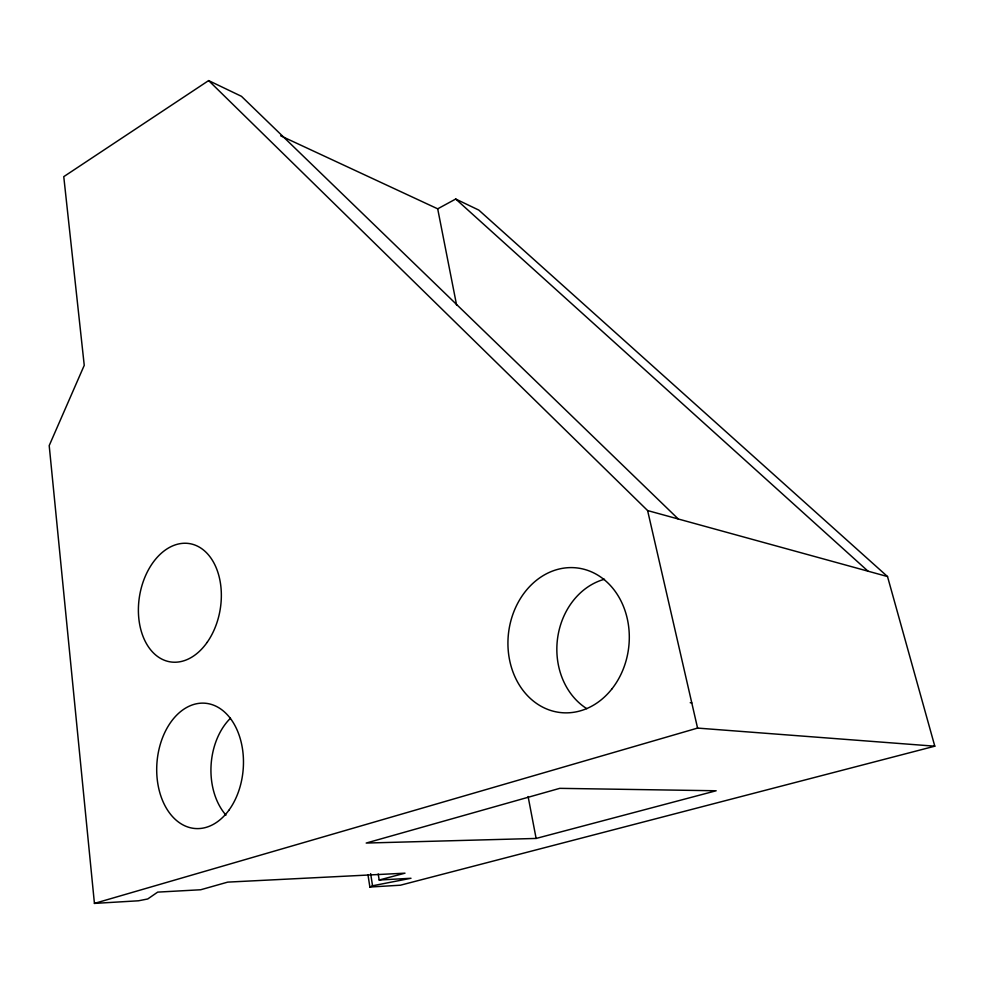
<?xml version="1.0" encoding="UTF-8"?>
<svg xmlns="http://www.w3.org/2000/svg" width="984" height="984" viewBox="0 0 984 984"><rect width="100%" height="100%" fill="white"/><g stroke="black" fill="none" stroke-linecap="round" stroke-linejoin="round"><path stroke-width="1.48" d="M678.259 518.974L241.461 96.321L208.633 80.59L63.763 176.653L84.243 365.347L49.2 445.604L94.427 903.41L138.473 900.791L147.735 898.97L157.674 892.119L200.699 889.757L227.722 882.119L405.002 873.177L379.172 880.016L378.213 873.964M280.686 135.817L437.696 208.829L455.715 199.026L478.79 210.084L887.519 576.55L934.8 746.192L400.414 885.206L369.873 887.039L367.991 874.911M369.873 887.039L372.542 885.784L410.992 878.269L379.172 880.016M94.427 903.41L697.57 728.086L934.8 746.192M536.12 838.442L716.168 790.767L559.748 788.344L366.196 843.054L536.12 838.442L528.101 796.523M690.227 702.724L691.789 702.884M208.633 80.59L647.607 510.561L887.519 576.55M455.715 199.026L868.06 571.2M647.607 510.561L697.57 728.086M437.696 208.829L456.65 305.335M370.648 873.644L372.542 885.784M586.808 708.677A69.778 59.286 -84.3 0 1 557.596 638.198A69.778 59.286 -84.3 0 1 604.508 579.232M225.963 815.109A60.602 42.915 -86 0 1 230.477 718.222M228.78 810.373A62.853 43.247 -85.5 0 0 213.946 705.319A62.853 43.247 -85.5 0 0 157.551 781.923A62.853 43.247 -85.5 0 0 228.78 810.373M611.765 689.107A72.779 60.516 -83.5 0 0 583.979 569.256A72.779 60.516 -83.5 0 0 510.081 662.318A72.779 60.516 -83.5 0 0 611.765 689.107M207.132 642.38A59.913 40.873 -80.7 0 0 193.307 544.496A59.913 40.873 -80.7 0 0 139.162 621.334A59.913 40.873 -80.7 0 0 207.132 642.38"/></g></svg>
